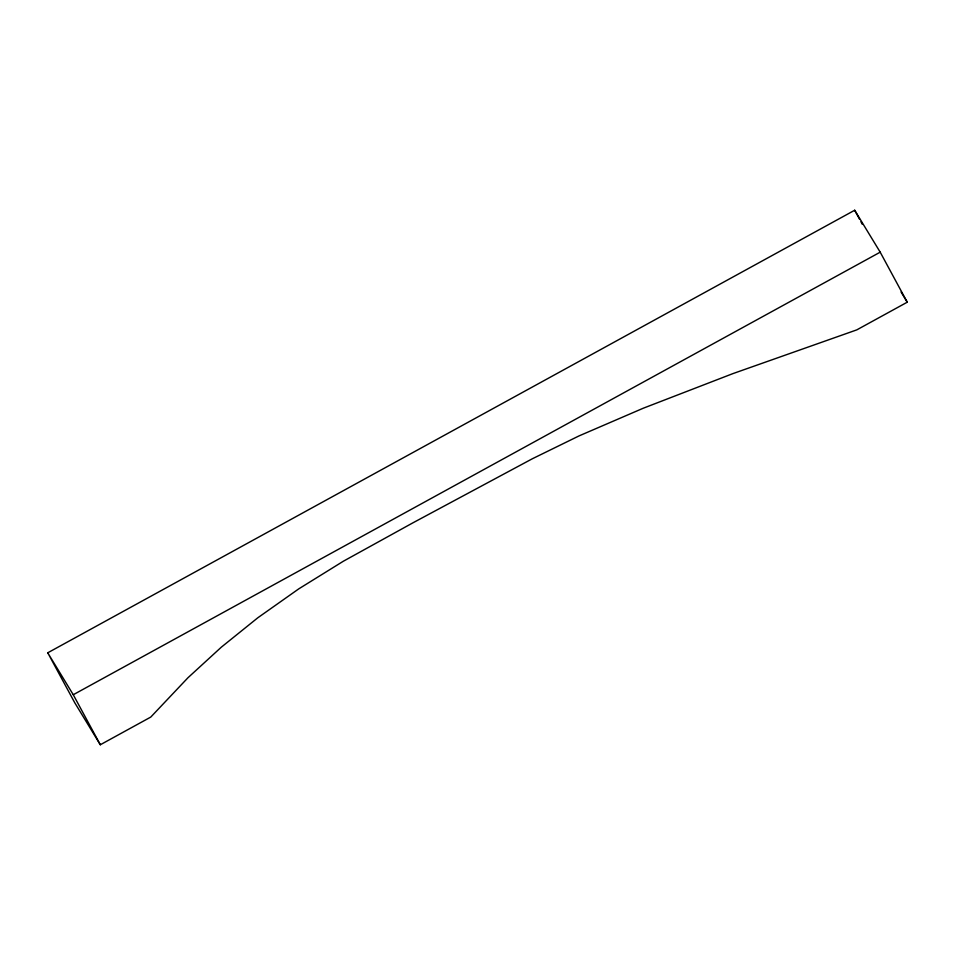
<?xml version="1.0" encoding="UTF-8"?>
<svg xmlns="http://www.w3.org/2000/svg" width="955" height="955" viewBox="0 0 955 955"><rect width="100%" height="100%" fill="white"/><g stroke="black" fill="none" stroke-linecap="round" stroke-linejoin="round"><path stroke-width="1.43" d="M47.75 652.802L854.689 210.243L880.2 252.168L907.25 302.198L856.802 329.869L732.927 373.608L643.276 408.215L579.005 435.922L532.401 458.734L412.727 522.934L343.394 561.206L298.784 588.853L257.862 617.742L221.357 647.144L188.004 677.704L150.759 717.086L100.311 744.757L74.8 702.832L47.75 652.802L73.26 694.727L100.311 744.757M73.26 694.727L880.2 252.168M901.066 292.039L907.25 302.198M854.689 210.243L859.536 219.22M860.933 221.787L862.317 224.353"/></g></svg>
